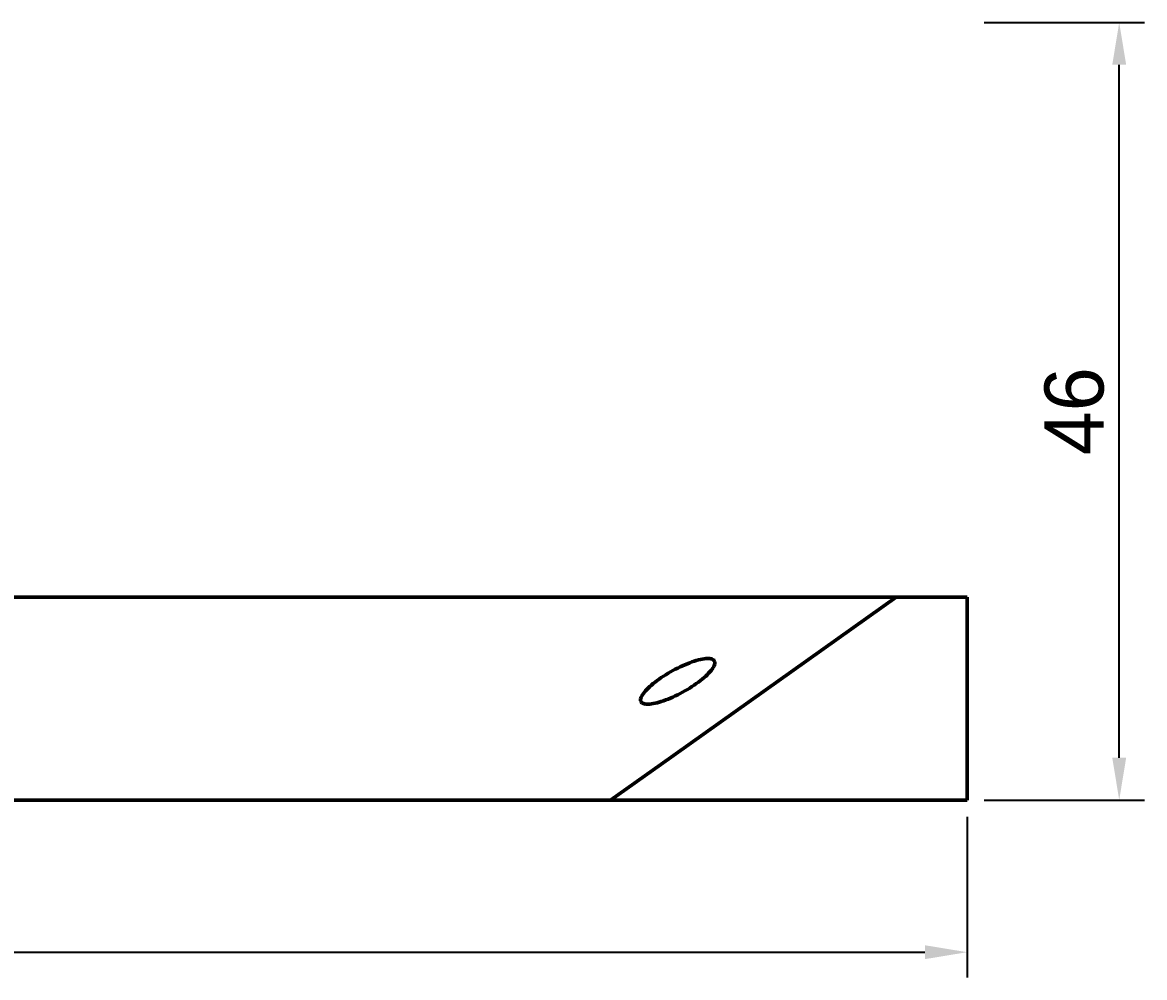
# Model space of a CAD drawing. Header units: millimetres. Extents: x 0 to 594, y 0 to 420.
# Drawn here: x 206.3 to 272.7, y 230.2 to 286.7 of the extents above; entities that cross this region are included whole.
import ezdxf

# ---------------------------------------------------------------- set-up
doc = ezdxf.new("R2010")
doc.units = ezdxf.units.MM
doc.linetypes.add('DASHED', pattern=[1.524, 1.27, -0.254])
for name, color, linetype, lineweight in [('COTAS', 7, 'CONTINUOUS', 25), ('OCULTA', 8, 'DASHED', 25), ('VISIBLE', 7, 'CONTINUOUS', 50)]:
    doc.layers.add(name, color=color, linetype=linetype, lineweight=lineweight)
doc.dimstyles.new('F3D_1000', dxfattribs={"dimtxt": 3.5, "dimasz": 2.5, "dimexe": 1.5, "dimexo": 1, "dimgap": 0.9, "dimtad": 1, "dimdec": 1, "dimdsep": 46, "dimcen": 2.5, "dimazin": 3, "dimtfac": 1, "dimtmove": 0, "dimatfit": 3})

msp = doc.modelspace()

# ---------------------------------------------------------------- linework, layer by layer
at = {"layer": 'OCULTA'}
for p, q in [((205.021, 252.691), (208.575, 252.691)), ((208.575, 252.691), (212.076, 252.691)), ((212.076, 252.691), (215.522, 252.691)), ((218.909, 252.691), (215.522, 252.691)), ((222.232, 252.691), (218.909, 252.691)), ((225.489, 252.691), (222.232, 252.691)), ((228.675, 252.691), (225.489, 252.691)), ((228.675, 252.691), (231.787, 252.691)), ((234.822, 252.691), (231.787, 252.691)), ((234.822, 252.691), (237.776, 252.691)), ((240.646, 252.691), (237.776, 252.691)), ((240.646, 252.691), (243.429, 252.691)), ((246.121, 252.691), (243.429, 252.691)), ((248.72, 252.691), (246.121, 252.691)), ((251.224, 252.691), (248.72, 252.691)), ((253.628, 252.691), (251.224, 252.691)), ((253.628, 252.691), (255.931, 252.691)), ((258.129, 252.691), (255.931, 252.691)), ((260.221, 252.691), (258.129, 252.691)), ((262.205, 252.691), (260.221, 252.691)), ((205.021, 240.691), (208.575, 240.691)), ((208.575, 240.691), (212.076, 240.691)), ((212.076, 240.691), (215.522, 240.691)), ((218.909, 240.691), (215.522, 240.691)), ((222.232, 240.691), (218.909, 240.691)), ((225.489, 240.691), (222.232, 240.691)), ((228.675, 240.691), (225.489, 240.691)), ((228.675, 240.691), (231.787, 240.691)), ((234.822, 240.691), (231.787, 240.691)), ((234.822, 240.691), (237.776, 240.691)), ((240.646, 240.691), (237.776, 240.691)), ((240.646, 240.691), (243.429, 240.691)), ((242.879, 240.691), (242.875, 240.691)), ((242.893, 240.691), (242.879, 240.691)), ((242.917, 240.691), (242.893, 240.691)), ((242.95, 240.691), (242.917, 240.691)), ((242.95, 240.691), (242.991, 240.691)), ((243.042, 240.691), (242.991, 240.691)), ((243.101, 240.691), (243.042, 240.691)), ((243.169, 240.691), (243.101, 240.691)), ((243.245, 240.691), (243.169, 240.691)), ((243.329, 240.691), (243.245, 240.691)), ((243.329, 240.691), (243.421, 240.691)), ((243.519, 240.691), (243.421, 240.691)), ((246.121, 240.691), (243.429, 240.691)), ((243.519, 240.691), (243.624, 240.691)), ((243.735, 240.691), (243.624, 240.691)), ((243.735, 240.691), (243.852, 240.691)), ((243.975, 240.691), (243.852, 240.691)), ((244.102, 240.691), (243.975, 240.691)), ((244.102, 240.691), (244.233, 240.691)), ((244.233, 240.691), (244.367, 240.691)), ((244.505, 240.691), (244.367, 240.691)), ((244.505, 240.691), (244.645, 240.691)), ((244.787, 240.691), (244.645, 240.691)), ((244.931, 240.691), (244.787, 240.691)), ((244.931, 240.691), (245.075, 240.691)), ((245.075, 240.691), (245.219, 240.691)), ((245.219, 240.691), (245.362, 240.691)), ((245.362, 240.691), (245.504, 240.691)), ((245.504, 240.691), (245.644, 240.691)), ((245.644, 240.691), (245.782, 240.691)), ((245.782, 240.691), (245.917, 240.691)), ((245.917, 240.691), (246.048, 240.691)), ((246.048, 240.691), (246.175, 240.691)), ((248.72, 240.691), (246.121, 240.691)), ((246.175, 240.691), (246.297, 240.691)), ((246.297, 240.691), (246.414, 240.691)), ((246.414, 240.691), (246.525, 240.691)), ((246.525, 240.691), (246.63, 240.691)), ((246.63, 240.691), (246.729, 240.691)), ((246.729, 240.691), (246.82, 240.691)), ((246.82, 240.691), (246.904, 240.691)), ((246.904, 240.691), (246.98, 240.691)), ((246.98, 240.691), (247.048, 240.691)), ((247.048, 240.691), (247.107, 240.691)), ((247.107, 240.691), (247.158, 240.691)), ((247.158, 240.691), (247.2, 240.691)), ((247.2, 240.691), (247.232, 240.691)), ((247.232, 240.691), (247.256, 240.691)), ((247.256, 240.691), (247.27, 240.691)), ((247.27, 240.691), (247.275, 240.691)), ((251.224, 240.691), (248.72, 240.691)), ((253.628, 240.691), (251.224, 240.691)), ((253.628, 240.691), (255.931, 240.691)), ((258.129, 240.691), (255.931, 240.691)), ((260.221, 240.691), (258.129, 240.691)), ((262.205, 240.691), (260.221, 240.691))]:
    msp.add_line(p, q, dxfattribs=at)
at = {"layer": 'VISIBLE'}
for p, q in [((178.046, 252.691), (262.205, 252.691)), ((210.526, 252.691), (204.284, 252.691)), ((210.526, 252.691), (210.909, 252.691)), ((210.909, 252.691), (216.953, 252.691)), ((217.324, 252.691), (216.953, 252.691)), ((217.324, 252.691), (223.144, 252.691)), ((223.501, 252.691), (223.144, 252.691)), ((223.501, 252.691), (229.072, 252.691)), ((229.414, 252.691), (229.072, 252.691)), ((234.712, 252.691), (229.414, 252.691)), ((235.037, 252.691), (234.712, 252.691)), ((235.037, 252.691), (240.039, 252.691)), ((240.039, 252.691), (240.346, 252.691)), ((245.031, 252.691), (240.346, 252.691)), ((244.076, 242.804), (258.011, 252.691)), ((245.318, 252.691), (245.031, 252.691)), ((245.318, 252.691), (249.666, 252.691)), ((249.933, 252.691), (249.666, 252.691)), ((253.925, 252.691), (249.933, 252.691)), ((254.17, 252.691), (253.925, 252.691)), ((257.789, 252.691), (254.17, 252.691)), ((258.011, 252.691), (257.789, 252.691)), ((258.011, 252.691), (262.205, 252.691)), ((262.205, 240.691), (262.205, 252.691)), ((262.205, 252.691), (262.205, 252.691)), ((262.205, 252.691), (262.205, 252.691)), ((262.205, 252.691), (262.205, 240.691)), ((246.729, 249.058), (246.63, 249.046)), ((246.82, 249.063), (246.729, 249.058)), ((246.82, 249.063), (246.904, 249.063)), ((246.98, 249.058), (246.904, 249.063)), ((247.048, 249.046), (246.98, 249.058)), ((244.787, 248.349), (244.931, 248.426)), ((244.931, 248.426), (245.075, 248.499)), ((245.075, 248.499), (245.219, 248.57)), ((245.219, 248.57), (245.362, 248.636)), ((245.362, 248.636), (245.504, 248.699)), ((245.504, 248.699), (245.644, 248.757)), ((245.644, 248.757), (245.782, 248.811)), ((245.782, 248.811), (245.917, 248.86)), ((246.048, 248.904), (245.917, 248.86)), ((246.048, 248.904), (246.175, 248.944)), ((246.175, 248.944), (246.297, 248.977)), ((246.297, 248.977), (246.414, 249.006)), ((246.414, 249.006), (246.525, 249.029)), ((246.63, 249.046), (246.525, 249.029)), ((247.107, 249.029), (247.048, 249.046)), ((247.048, 248.349), (247.107, 248.426)), ((247.158, 249.006), (247.107, 249.029)), ((247.107, 248.426), (247.158, 248.499)), ((247.2, 248.977), (247.158, 249.006)), ((247.158, 248.499), (247.2, 248.57)), ((247.232, 248.944), (247.2, 248.977)), ((247.2, 248.57), (247.232, 248.636)), ((247.256, 248.904), (247.232, 248.944)), ((247.232, 248.636), (247.256, 248.699)), ((247.27, 248.86), (247.256, 248.904)), ((247.256, 248.699), (247.27, 248.757)), ((247.275, 248.811), (247.27, 248.86)), ((247.27, 248.757), (247.275, 248.811)), ((243.735, 247.667), (243.852, 247.756)), ((243.852, 247.756), (243.975, 247.844)), ((243.975, 247.844), (244.102, 247.932)), ((244.102, 247.932), (244.233, 248.019)), ((244.233, 248.019), (244.367, 248.104)), ((244.367, 248.104), (244.505, 248.188)), ((244.505, 248.188), (244.645, 248.27)), ((244.645, 248.27), (244.787, 248.349)), ((246.297, 247.667), (246.414, 247.756)), ((246.414, 247.756), (246.525, 247.844)), ((246.525, 247.844), (246.63, 247.932)), ((246.63, 247.932), (246.729, 248.019)), ((246.729, 248.019), (246.82, 248.104)), ((246.82, 248.104), (246.904, 248.188)), ((246.904, 248.188), (246.98, 248.27)), ((246.98, 248.27), (247.048, 248.349)), ((243.042, 246.997), (243.101, 247.074)), ((243.101, 247.074), (243.169, 247.153)), ((243.169, 247.153), (243.245, 247.235)), ((243.245, 247.235), (243.329, 247.319)), ((243.329, 247.319), (243.421, 247.405)), ((243.421, 247.405), (243.519, 247.491)), ((243.519, 247.491), (243.624, 247.579)), ((243.624, 247.579), (243.735, 247.667)), ((245.219, 246.997), (245.362, 247.074)), ((245.362, 247.074), (245.504, 247.153)), ((245.504, 247.153), (245.644, 247.235)), ((245.644, 247.235), (245.782, 247.319)), ((245.782, 247.319), (245.917, 247.405)), ((245.917, 247.405), (246.048, 247.491)), ((246.048, 247.491), (246.175, 247.579)), ((246.175, 247.579), (246.297, 247.667)), ((242.875, 246.612), (242.879, 246.666)), ((242.879, 246.563), (242.875, 246.612)), ((242.879, 246.666), (242.893, 246.724)), ((242.893, 246.519), (242.879, 246.563)), ((242.893, 246.724), (242.917, 246.787)), ((242.917, 246.48), (242.893, 246.519)), ((242.917, 246.787), (242.95, 246.854)), ((242.95, 246.446), (242.917, 246.48)), ((242.95, 246.854), (242.991, 246.924)), ((242.991, 246.417), (242.95, 246.446)), ((242.991, 246.924), (243.042, 246.997)), ((243.042, 246.394), (242.991, 246.417)), ((243.735, 246.417), (243.624, 246.394)), ((243.735, 246.417), (243.852, 246.446)), ((243.975, 246.48), (243.852, 246.446)), ((244.102, 246.519), (243.975, 246.48)), ((244.102, 246.519), (244.233, 246.563)), ((244.233, 246.563), (244.367, 246.612)), ((244.367, 246.612), (244.505, 246.666)), ((244.505, 246.666), (244.645, 246.724)), ((244.787, 246.787), (244.645, 246.724)), ((244.787, 246.787), (244.931, 246.854)), ((244.931, 246.854), (245.075, 246.924)), ((245.075, 246.924), (245.219, 246.997)), ((243.101, 246.377), (243.042, 246.394)), ((243.169, 246.366), (243.101, 246.377)), ((243.245, 246.36), (243.169, 246.366)), ((243.329, 246.36), (243.245, 246.36)), ((243.329, 246.36), (243.421, 246.366)), ((243.519, 246.377), (243.421, 246.366)), ((243.519, 246.377), (243.624, 246.394)), ((241.098, 240.691), (244.076, 242.804)), ((262.205, 240.691), (162.66, 240.691)), ((207.56, 240.691), (202.737, 240.691)), ((208.007, 240.691), (207.56, 240.691)), ((208.007, 240.691), (212.651, 240.691)), ((213.08, 240.691), (212.651, 240.691)), ((217.525, 240.691), (213.08, 240.691)), ((217.933, 240.691), (217.525, 240.691)), ((222.16, 240.691), (217.933, 240.691)), ((222.16, 240.691), (222.545, 240.691)), ((226.536, 240.691), (222.545, 240.691)), ((226.897, 240.691), (226.536, 240.691)), ((230.635, 240.691), (226.897, 240.691)), ((230.635, 240.691), (230.969, 240.691)), ((234.439, 240.691), (230.969, 240.691)), ((234.746, 240.691), (234.439, 240.691)), ((234.746, 240.691), (237.931, 240.691)), ((238.21, 240.691), (237.931, 240.691)), ((241.098, 240.691), (238.21, 240.691)), ((241.098, 240.691), (262.205, 240.691)), ((242.875, 240.691), (242.879, 240.691)), ((242.879, 240.691), (242.893, 240.691)), ((242.893, 240.691), (242.917, 240.691)), ((242.917, 240.691), (242.95, 240.691)), ((242.95, 240.691), (242.991, 240.691)), ((242.991, 240.691), (243.042, 240.691)), ((243.042, 240.691), (243.101, 240.691)), ((243.101, 240.691), (243.169, 240.691)), ((243.169, 240.691), (243.245, 240.691)), ((243.245, 240.691), (243.329, 240.691)), ((243.329, 240.691), (243.421, 240.691)), ((243.421, 240.691), (243.519, 240.691)), ((243.519, 240.691), (243.624, 240.691)), ((243.624, 240.691), (243.735, 240.691)), ((243.735, 240.691), (243.852, 240.691)), ((243.852, 240.691), (243.975, 240.691)), ((243.975, 240.691), (244.102, 240.691)), ((244.102, 240.691), (244.233, 240.691)), ((244.233, 240.691), (244.367, 240.691)), ((244.367, 240.691), (244.505, 240.691)), ((244.505, 240.691), (244.645, 240.691)), ((244.645, 240.691), (244.787, 240.691)), ((244.787, 240.691), (244.931, 240.691)), ((244.931, 240.691), (245.075, 240.691)), ((245.075, 240.691), (245.219, 240.691)), ((245.219, 240.691), (245.362, 240.691)), ((245.362, 240.691), (245.504, 240.691)), ((245.504, 240.691), (245.644, 240.691)), ((245.644, 240.691), (245.782, 240.691)), ((245.917, 240.691), (245.782, 240.691)), ((246.048, 240.691), (245.917, 240.691)), ((246.048, 240.691), (246.175, 240.691)), ((246.297, 240.691), (246.175, 240.691)), ((246.297, 240.691), (246.414, 240.691)), ((246.414, 240.691), (246.525, 240.691)), ((246.63, 240.691), (246.525, 240.691)), ((246.729, 240.691), (246.63, 240.691)), ((246.82, 240.691), (246.729, 240.691)), ((246.82, 240.691), (246.904, 240.691)), ((246.98, 240.691), (246.904, 240.691)), ((247.048, 240.691), (246.98, 240.691)), ((247.107, 240.691), (247.048, 240.691)), ((247.158, 240.691), (247.107, 240.691)), ((247.2, 240.691), (247.158, 240.691)), ((247.232, 240.691), (247.2, 240.691)), ((247.256, 240.691), (247.232, 240.691)), ((247.27, 240.691), (247.256, 240.691)), ((247.275, 240.691), (247.27, 240.691)), ((262.205, 240.691), (262.205, 240.691)), ((262.205, 240.691), (262.205, 240.691))]:
    msp.add_line(p, q, dxfattribs=at)

# ---------------------------------------------------------------- dimensions: what is measured, and where the dimension line sits
at = {"layer": 'COTAS'}
msp.add_linear_dim(base=(271.205, 240.691), p1=(262.205, 240.691), p2=(262.205, 286.691), angle=90, dimstyle='F3D_1000', dxfattribs=at).render()
msp.add_linear_dim(base=(61.287, 231.691), p1=(61.287, 240.691), p2=(262.205, 240.691), dimstyle='F3D_1000', dxfattribs=at).render()

doc.saveas('drawing.dxf')
